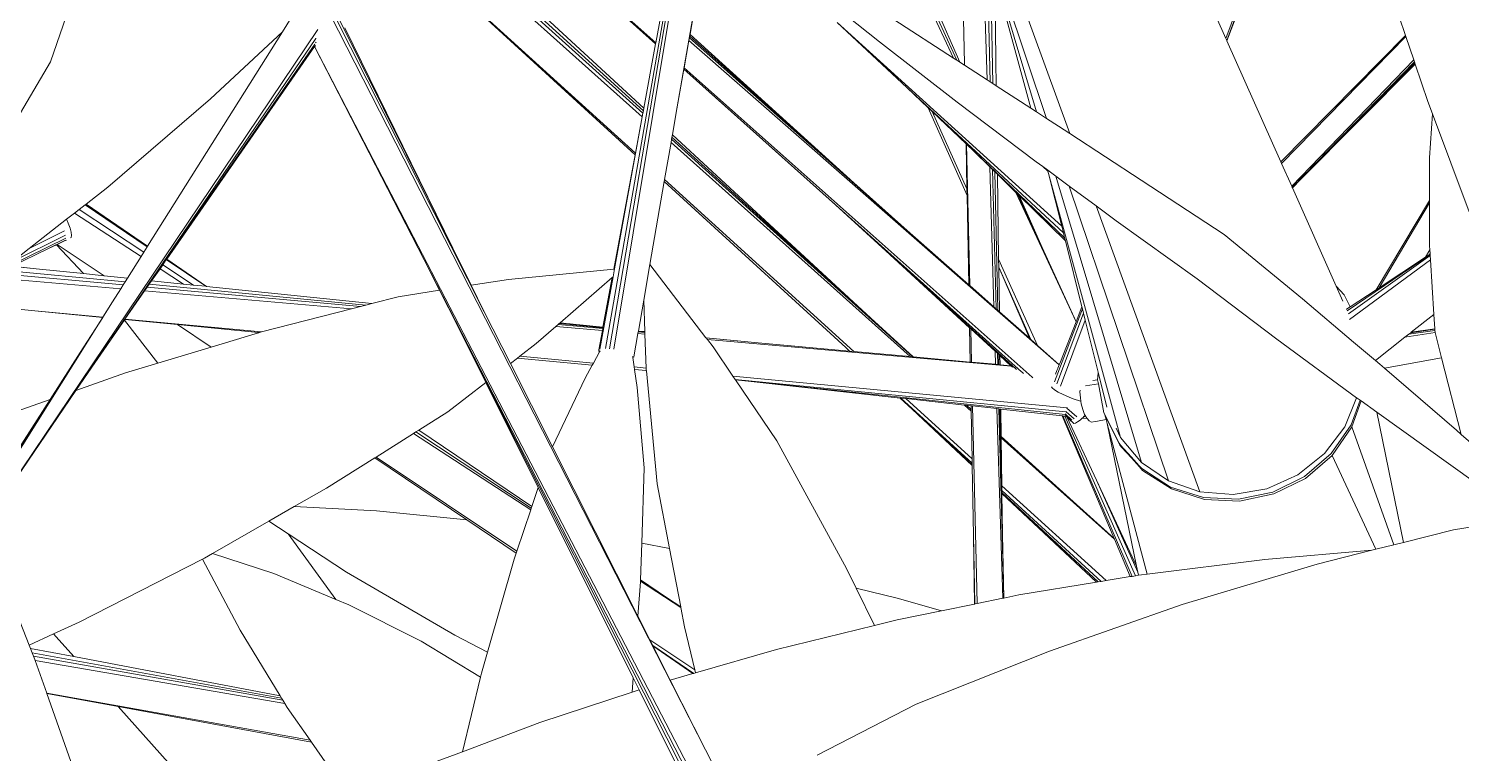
# Model space of a CAD drawing. Header units: millimetres. Extents: x 8 to 218431, y 13 to 56484.
# Drawn here: x 41351.5 to 41507.2, y 12169.3 to 12248.1 of the extents above; entities that cross this region are included whole.
import ezdxf

# ---------------------------------------------------------------- set-up
doc = ezdxf.new("R2010")
doc.units = ezdxf.units.MM
doc.header["$MEASUREMENT"] = 0
doc.layers.add('Edges', color=7, linetype='Continuous', lineweight=18)

# ---------------------------------------------------------------- blocks, each defined once
blk = doc.blocks.new('BAMBOOPLAN')
at = {"layer": 'Edges'}
for p, q in [((-2.0122, 6.1631), (-1.3041, 5.2883)), ((-1.1228, 5.5068), (-1.1148, 6.0072)), ((-1.1204, 5.5043), (-1.1104, 5.9977)), ((-2.0569, 5.8609), (-1.8769, 4.7375)), ((-2.0566, 5.8623), (-1.871, 4.7392)), ((-2.0541, 5.8605), (-1.8642, 4.7407)), ((-1.892, 5.1167), (-2.0075, 5.8286)), ((-0.9052, 5.6601), (-0.8606, 5.6023)), ((-0.9797, 5.3536), (-0.8606, 5.6023)), ((-0.8595, 5.6009), (-0.9777, 5.3515)), ((-0.8606, 5.6023), (-0.8595, 5.6009)), ((-0.8595, 5.6009), (-0.8363, 5.5709)), ((-1.5611, 5.5779), (-1.3459, 5.2988)), ((-1.1201, 5.5039), (-1.1182, 5.5779)), ((-0.9514, 5.3234), (-0.8363, 5.5709)), ((-0.9501, 5.322), (-0.8343, 5.5683)), ((-0.9418, 5.3384), (-0.8331, 5.5667)), ((-0.8319, 5.5651), (-0.9418, 5.3384)), ((-0.8363, 5.5709), (-0.8343, 5.5683)), ((-0.8343, 5.5683), (-0.8331, 5.5667)), ((-0.8331, 5.5667), (-0.8319, 5.5651)), ((-0.8319, 5.5651), (-0.7945, 5.5167)), ((-1.4527, 5.3253), (-1.5345, 5.5409)), ((-1.1228, 5.5068), (-1.1744, 5.5621)), ((-1.3638, 5.3032), (-1.5328, 5.5386)), ((-1.4468, 5.3238), (-1.5203, 5.5202)), ((-1.4421, 5.3227), (-1.5087, 5.5031)), ((-1.1204, 5.5043), (-1.1228, 5.5068)), ((-1.1201, 5.5039), (-1.1204, 5.5043)), ((-0.9797, 5.3536), (-1.1201, 5.5039)), ((-0.7945, 5.5167), (-0.7816, 5.501)), ((-0.7816, 5.501), (-0.7634, 5.4348)), ((-0.7816, 5.501), (-0.6781, 5.3758)), ((-1.4941, 5.4817), (-1.4491, 5.3571)), ((-1.4929, 5.48), (-1.4491, 5.3571)), ((-1.3742, 5.3058), (-1.4929, 5.48)), ((-0.7634, 5.4348), (-0.7419, 5.3724)), ((-1.5257, 5.4235), (-1.4939, 5.3377)), ((-1.513, 5.3402), (-1.5731, 5.4025)), ((-1.5072, 5.3388), (-1.5694, 5.4042)), ((-1.5653, 5.406), (-1.5013, 5.3373)), ((-1.7594, 5.3722), (-1.6299, 5.3265)), ((-1.6199, 5.3665), (-1.513, 5.3402)), ((-0.7419, 5.3724), (-0.7752, 5.2143)), ((-0.7407, 5.369), (-0.7718, 5.2188)), ((-0.7419, 5.3724), (-0.7407, 5.369)), ((-0.7407, 5.369), (-0.719, 5.3058)), ((-2.2875, 5.3489), (-1.9577, 5.2117)), ((-1.4491, 5.3571), (-1.4362, 5.3212)), ((-0.9777, 5.3515), (-0.9797, 5.3536)), ((-0.9514, 5.3234), (-0.9777, 5.3515)), ((-1.7019, 5.3333), (-1.2689, 5.1482)), ((-1.7019, 5.3333), (-1.5667, 5.2735)), ((-1.6299, 5.3265), (-1.4852, 5.2774)), ((-1.513, 5.3402), (-1.5072, 5.3388)), ((-1.5072, 5.3388), (-1.5013, 5.3373)), ((-1.5013, 5.3373), (-1.493, 5.3353)), ((-1.4939, 5.3377), (-1.493, 5.3353)), ((-1.493, 5.3353), (-1.4727, 5.3303)), ((-1.4727, 5.3303), (-1.4527, 5.3253)), ((-1.4527, 5.3253), (-1.4468, 5.3238)), ((-1.4468, 5.3238), (-1.4421, 5.3227)), ((-1.4421, 5.3227), (-1.4362, 5.3212)), ((-1.4362, 5.3212), (-1.3742, 5.3058)), ((-0.9501, 5.322), (-0.9514, 5.3234)), ((-0.9498, 5.3216), (-0.9501, 5.322)), ((-0.9498, 5.3216), (-0.9418, 5.3384)), ((-0.8356, 5.1995), (-0.9498, 5.3216)), ((-1.3742, 5.3058), (-1.3638, 5.3032)), ((-1.3638, 5.3032), (-1.3459, 5.2988)), ((-1.3459, 5.2988), (-1.3245, 5.2934)), ((-0.719, 5.3058), (-0.7165, 5.2999)), ((-0.719, 5.2872), (-0.7165, 5.2999)), ((-0.7165, 5.2999), (-0.7144, 5.295)), ((-1.9117, 5.2414), (-1.9176, 5.2786)), ((-1.4852, 5.2774), (-1.339, 5.2297)), ((-1.3245, 5.2934), (-1.3041, 5.2883)), ((-1.3041, 5.2883), (-1.1756, 5.256)), ((-0.8071, 5.1685), (-0.7137, 5.2934)), ((-0.7131, 5.2918), (-0.8036, 5.1647)), ((-0.7105, 5.2856), (-0.7992, 5.1572)), ((-0.7718, 5.2188), (-0.719, 5.2872)), ((-0.719, 5.2872), (-0.715, 5.2924)), ((-0.715, 5.2924), (-0.7144, 5.295)), ((-0.715, 5.2924), (-0.7139, 5.2938)), ((-0.7144, 5.295), (-0.7139, 5.2938)), ((-0.7139, 5.2938), (-0.7137, 5.2934)), ((-0.7137, 5.2934), (-0.7131, 5.2918)), ((-0.7131, 5.2918), (-0.7105, 5.2856)), ((-0.7105, 5.2856), (-0.6776, 5.2072)), ((-1.9577, 5.2117), (-1.9642, 5.2539)), ((-1.5667, 5.2735), (-1.2631, 5.1393)), ((-1.5667, 5.2735), (-1.525, 5.2544)), ((-1.525, 5.2544), (-1.4233, 5.1452)), ((-1.525, 5.2544), (-1.5173, 5.2509)), ((-1.1756, 5.256), (-1.0263, 5.2182)), ((-2.0428, 5.2459), (-1.9575, 5.2101)), ((-1.9117, 5.2414), (-1.5959, 5.1066)), ((-1.9113, 5.2385), (-1.9117, 5.2414)), ((-1.5959, 5.1066), (-1.9113, 5.2385)), ((-1.9109, 5.236), (-1.9113, 5.2385)), ((-1.9102, 5.2319), (-1.9109, 5.236)), ((-1.4935, 5.0638), (-1.9109, 5.236)), ((-1.2023, 4.9434), (-1.9102, 5.2319)), ((-1.9035, 5.1892), (-1.9102, 5.2319)), ((-1.5173, 5.2509), (-1.4269, 5.155)), ((-1.5173, 5.2509), (-1.4509, 5.2206)), ((-1.339, 5.2297), (-1.3269, 5.226)), ((-1.9402, 5.0963), (-2.2081, 5.2088)), ((-1.941, 5.1018), (-2.1981, 5.2111)), ((-1.9415, 5.1054), (-2.1908, 5.2127)), ((-2.1818, 5.2147), (-1.9421, 5.1095)), ((-1.9575, 5.2101), (-1.9577, 5.2117)), ((-1.9421, 5.1095), (-1.9575, 5.2101)), ((-1.4509, 5.2206), (-1.4269, 5.155)), ((-1.4509, 5.2206), (-1.4503, 5.2203)), ((-1.4503, 5.2203), (-1.3739, 5.0145)), ((-1.4503, 5.2203), (-1.4351, 5.2133)), ((-1.4351, 5.2133), (-1.4048, 5.199)), ((-1.4351, 5.2133), (-1.2587, 5.1326)), ((-1.317, 5.2219), (-1.3269, 5.226)), ((-1.3269, 5.226), (-1.3178, 5.2231)), ((-1.317, 5.2219), (-1.3178, 5.2231)), ((-1.3178, 5.2231), (-1.3029, 5.2184)), ((-1.3149, 5.2189), (-1.317, 5.2219)), ((-1.2689, 5.1482), (-1.3149, 5.2189)), ((-1.0755, 4.8677), (-1.3149, 5.2189)), ((-1.0323, 4.8418), (-1.3029, 5.2184)), ((-1.3029, 5.2184), (-1.278, 5.2106)), ((-1.278, 5.2106), (-0.9832, 4.8283)), ((-1.278, 5.2106), (-1.2288, 5.1953)), ((-1.0263, 5.2182), (-0.8785, 5.1634)), ((-0.8048, 5.176), (-0.7752, 5.2143)), ((-0.7752, 5.2143), (-0.7718, 5.2188)), ((-0.7019, 5.1698), (-0.6776, 5.2072)), ((-0.6776, 5.2072), (-0.6689, 5.1865)), ((-2.2922, 5.1931), (-1.9313, 5.0369)), ((-2.2911, 5.1933), (-1.9317, 5.0394)), ((-1.9035, 5.1892), (-1.2358, 4.9115)), ((-1.9032, 5.1872), (-1.9035, 5.1892)), ((-1.9032, 5.1872), (-1.612, 5.0647)), ((-1.892, 5.1167), (-1.9032, 5.1872)), ((-1.3276, 4.9953), (-1.4048, 5.199)), ((-1.4048, 5.199), (-1.399, 5.1963)), ((-1.3231, 4.9935), (-1.399, 5.1963)), ((-1.399, 5.1963), (-1.3947, 5.1942)), ((-1.3202, 4.9923), (-1.3947, 5.1942)), ((-1.3947, 5.1942), (-1.3895, 5.1918)), ((-1.3895, 5.1918), (-1.3448, 5.0679)), ((-1.3895, 5.1918), (-1.3533, 5.1746)), ((-1.2288, 5.1953), (-0.9316, 4.8281)), ((-1.2288, 5.1953), (-1.1917, 5.1837)), ((-0.8197, 5.1907), (-0.8356, 5.1995)), ((-0.818, 5.1806), (-0.8356, 5.1995)), ((-0.8048, 5.176), (-0.8197, 5.1907)), ((-0.7026, 5.1687), (-0.6687, 5.186)), ((-0.7019, 5.1698), (-0.6689, 5.1865)), ((-0.6689, 5.1865), (-0.6687, 5.186)), ((-0.6687, 5.186), (-0.6681, 5.1845)), ((-1.1995, 5.0152), (-1.3533, 5.1746)), ((-1.3533, 5.1746), (-1.3492, 5.1727)), ((-1.2869, 5.1072), (-1.3492, 5.1727)), ((-1.3492, 5.1727), (-1.3469, 5.1716)), ((-1.3469, 5.1716), (-1.2869, 5.1072)), ((-1.3469, 5.1716), (-1.2562, 5.1288)), ((-1.1917, 5.1837), (-1.0435, 5.1393)), ((-0.8785, 5.1634), (-0.7817, 5.1261)), ((-0.809, 5.1706), (-0.8088, 5.1708)), ((-0.8088, 5.1708), (-0.8048, 5.176)), ((-0.6666, 5.1812), (-0.7089, 5.159)), ((-0.7089, 5.159), (-0.7045, 5.1657)), ((-0.6681, 5.1845), (-0.7045, 5.1657)), ((-0.7045, 5.1657), (-0.7026, 5.1687)), ((-0.7026, 5.1687), (-0.7019, 5.1698)), ((-0.6681, 5.1845), (-0.6669, 5.1817)), ((-0.6669, 5.1817), (-0.6666, 5.1812)), ((-0.6666, 5.1812), (-0.6444, 5.1476)), ((-1.4269, 5.155), (-1.4233, 5.1452)), ((-1.4233, 5.1452), (-1.3757, 5.0152)), ((-1.2631, 5.1393), (-1.2689, 5.1482)), ((-0.7992, 5.1572), (-0.7993, 5.1571)), ((-0.7404, 5.1102), (-0.7089, 5.159)), ((-0.7228, 5.1033), (-0.6444, 5.1476)), ((-0.6444, 5.1476), (-0.5769, 5.0451)), ((-1.2587, 5.1326), (-1.2631, 5.1393)), ((-1.2562, 5.1288), (-1.2587, 5.1326)), ((-1.1985, 5.0401), (-1.2562, 5.1288)), ((-1.0435, 5.1393), (-0.8957, 5.0915)), ((-0.7817, 5.1261), (-0.7404, 5.1102)), ((-1.9416, 5.1059), (-1.9421, 5.1095)), ((-1.9415, 5.1054), (-1.9416, 5.1059)), ((-1.941, 5.1018), (-1.9415, 5.1054)), ((-1.9402, 5.0963), (-1.941, 5.1018)), ((-1.9038, 4.8588), (-1.9402, 5.0963)), ((-1.9317, 5.0394), (-1.9402, 5.0963)), ((-1.8869, 5.0852), (-1.892, 5.1167)), ((-1.4935, 5.0638), (-1.5959, 5.1066)), ((-1.1995, 5.0153), (-1.2869, 5.1072)), ((-0.7404, 5.1102), (-0.7317, 5.1069)), ((-0.7317, 5.1069), (-0.7228, 5.1033)), ((-0.7228, 5.1033), (-0.5862, 5.0489)), ((-1.5266, 4.199), (-2.4493, 5.0877)), ((-2.0735, 4.73), (-2.4449, 5.0907)), ((-2.4414, 5.0924), (-2.1519, 4.8073)), ((-2.4221, 5.0761), (-2.1519, 4.8073)), ((-1.8869, 5.0852), (-1.5026, 4.9164)), ((-1.8863, 5.0816), (-1.8869, 5.0852)), ((-1.5026, 4.9164), (-1.8863, 5.0816)), ((-1.8858, 5.0784), (-1.8863, 5.0816)), ((-1.4214, 4.8811), (-1.8858, 5.0784)), ((-1.8849, 5.0732), (-1.8858, 5.0784)), ((-0.8957, 5.0915), (-0.749, 5.0459)), ((-2.7028, 4.1516), (-2.4608, 5.0599)), ((-2.5058, 5.0635), (-2.5116, 5.0388)), ((-1.4252, 4.8801), (-1.8849, 5.0732)), ((-1.8756, 5.0153), (-1.8849, 5.0732)), ((-1.5147, 5.0229), (-1.612, 5.0647)), ((-1.612, 5.0647), (-1.2542, 4.9142)), ((-1.3757, 5.0152), (-1.4935, 5.0638)), ((-1.3448, 5.0679), (-1.244, 4.9609)), ((-1.3406, 5.0563), (-1.3448, 5.0679)), ((-1.3406, 5.0563), (-1.2566, 4.9661)), ((-1.2649, 4.9733), (-1.3406, 5.0563)), ((-1.3406, 5.0563), (-1.3171, 4.991)), ((-2.6215, 4.4498), (-2.4592, 5.0459)), ((-2.5116, 5.0388), (-2.6009, 4.6558)), ((-2.4578, 5.0371), (-2.5972, 4.5371)), ((-2.5833, 4.9035), (-2.5116, 5.0388)), ((-2.4568, 5.0335), (-2.4675, 4.9958)), ((-2.4568, 5.0333), (-2.4675, 4.9958)), ((-2.4592, 5.0459), (-2.4591, 5.0464)), ((-2.4569, 5.0407), (-2.4573, 5.039)), ((-2.4568, 5.0407), (-2.4569, 5.0407)), ((-2.4566, 5.0345), (-2.4568, 5.0337)), ((-2.4559, 5.0343), (-2.4568, 5.0336)), ((-2.4567, 5.0338), (-2.4568, 5.0337)), ((-2.4568, 5.0337), (-2.4568, 5.0335)), ((-2.4568, 5.0336), (-2.4568, 5.0335)), ((-2.4568, 5.0334), (-1.2788, 3.9148)), ((-2.4568, 5.0334), (-2.4568, 5.0333)), ((-2.4568, 5.0333), (-2.1879, 4.7758)), ((-2.4562, 5.0341), (-2.4567, 5.0338)), ((-2.4563, 5.0354), (-2.4565, 5.0349)), ((-1.9313, 5.0369), (-1.9317, 5.0394)), ((-1.9048, 4.8583), (-1.9313, 5.0369)), ((-1.2008, 4.916), (-1.1967, 5.0373)), ((-1.1995, 5.0153), (-1.1985, 5.0401)), ((-1.1967, 5.0373), (-1.1985, 5.0401)), ((-1.1929, 5.0316), (-1.1967, 5.0373)), ((-1.1929, 5.0316), (-1.1961, 4.9142)), ((-1.1869, 5.0224), (-1.1929, 5.0316)), ((-0.7518, 4.9972), (-0.749, 5.0459)), ((-0.749, 5.0459), (-0.7478, 5.0456)), ((-0.7478, 5.0456), (-0.7463, 5.0451)), ((-0.7463, 5.0451), (-0.7428, 5.0441)), ((-0.7434, 5.0031), (-0.7428, 5.0441)), ((-0.7428, 5.0441), (-0.7408, 5.0435)), ((-0.7413, 5.0009), (-0.7408, 5.0435)), ((-0.7408, 5.0435), (-0.712, 5.0349)), ((-0.712, 5.0349), (-0.607, 4.8573)), ((-0.5314, 4.9814), (-0.712, 5.0349)), ((-0.5862, 5.0489), (-0.5769, 5.0451)), ((-0.5769, 5.0451), (-0.4636, 4.9992)), ((-1.8756, 5.0153), (-1.5107, 4.8591)), ((-1.8751, 5.0125), (-1.8756, 5.0153)), ((-1.8751, 5.0125), (-1.5246, 4.8607)), ((-1.8541, 4.8833), (-1.8751, 5.0125)), ((-1.3527, 4.9525), (-1.5147, 5.0229)), ((-1.2642, 4.9155), (-1.5147, 5.0229)), ((-1.3739, 5.0145), (-1.3757, 5.0152)), ((-1.3276, 4.9953), (-1.3739, 5.0145)), ((-1.2021, 4.9484), (-1.1995, 5.0152)), ((-1.1995, 5.0152), (-1.1995, 5.0153)), ((-1.1869, 5.0224), (-1.1895, 4.9126)), ((-1.1415, 4.9526), (-1.1869, 5.0224)), ((-2.837, 4.8768), (-2.8367, 5.0013)), ((-2.4675, 4.9958), (-2.5663, 4.6463)), ((-1.3231, 4.9935), (-1.3276, 4.9953)), ((-1.3202, 4.9923), (-1.3231, 4.9935)), ((-1.3171, 4.991), (-1.3202, 4.9923)), ((-1.2595, 4.9673), (-1.3171, 4.991)), ((-0.768, 4.9475), (-0.7518, 4.9972)), ((-0.758, 4.951), (-0.7434, 5.0031)), ((-0.7559, 4.9487), (-0.7413, 5.0009)), ((-0.62, 4.8488), (-0.7413, 5.0009)), ((-1.2595, 4.9673), (-1.2649, 4.9733)), ((-1.2594, 4.9672), (-1.2649, 4.9733)), ((-1.2594, 4.9672), (-1.2595, 4.9673)), ((-1.2566, 4.9661), (-1.2594, 4.9672)), ((-1.244, 4.9609), (-1.2566, 4.9661)), ((-1.3527, 4.9525), (-1.3344, 4.9025)), ((-1.3506, 4.9516), (-1.3527, 4.9525)), ((-1.3506, 4.9516), (-1.3325, 4.903)), ((-1.3031, 4.9309), (-1.3506, 4.9516)), ((-1.2023, 4.9437), (-1.244, 4.9609)), ((-1.2025, 4.9381), (-1.2023, 4.9434)), ((-1.2023, 4.9437), (-1.2021, 4.9484)), ((-1.2023, 4.9434), (-1.2023, 4.9437)), ((-1.1385, 4.9411), (-1.1451, 4.9376)), ((-1.1415, 4.9526), (-1.1395, 4.945)), ((-1.1107, 4.9054), (-1.1415, 4.9526)), ((-1.1395, 4.945), (-1.1385, 4.9412)), ((-1.1385, 4.9412), (-1.1385, 4.9411)), ((-1.1385, 4.9411), (-1.1352, 4.9354)), ((-0.7963, 4.9031), (-0.768, 4.9475)), ((-0.7855, 4.9039), (-0.758, 4.951)), ((-0.7834, 4.9016), (-0.7559, 4.9487)), ((-0.6441, 4.8331), (-0.7559, 4.9487)), ((-1.2959, 4.912), (-1.3031, 4.9309)), ((-1.299, 4.9291), (-1.3031, 4.9309)), ((-1.2928, 4.9128), (-1.299, 4.9291)), ((-1.2965, 4.9281), (-1.299, 4.9291)), ((-1.2911, 4.9132), (-1.2965, 4.9281)), ((-1.294, 4.927), (-1.2965, 4.9281)), ((-1.294, 4.927), (-1.2892, 4.9137)), ((-1.2727, 4.9177), (-1.294, 4.927)), ((-1.2029, 4.9277), (-1.2027, 4.9339)), ((-1.2027, 4.9339), (-1.2026, 4.9372)), ((-1.2026, 4.9375), (-1.2025, 4.9381)), ((-1.2026, 4.9372), (-1.2026, 4.9375)), ((-1.1352, 4.9354), (-1.1532, 4.9259)), ((-1.1451, 4.9376), (-1.1452, 4.9375)), ((-1.1352, 4.9354), (-1.1122, 4.8955)), ((-0.4916, 4.9271), (-0.5398, 4.9012)), ((-2.6893, 4.7222), (-2.5833, 4.9035)), ((-1.2721, 4.9174), (-1.7315, 4.8022)), ((-1.4209, 4.8812), (-1.5026, 4.9164)), ((-1.3344, 4.9025), (-1.4209, 4.8812)), ((-1.3325, 4.903), (-1.3344, 4.9025)), ((-1.2959, 4.912), (-1.3325, 4.903)), ((-1.2928, 4.9128), (-1.2959, 4.912)), ((-1.2911, 4.9132), (-1.2928, 4.9128)), ((-1.2892, 4.9137), (-1.2911, 4.9132)), ((-1.2727, 4.9177), (-1.2892, 4.9137)), ((-1.2721, 4.9174), (-1.2727, 4.9177)), ((-1.2694, 4.9163), (-1.2721, 4.9174)), ((-1.2627, 4.9148), (-1.2642, 4.9155)), ((-1.2542, 4.9142), (-1.2531, 4.9137)), ((-1.2531, 4.9137), (-1.2506, 4.9127)), ((-1.2358, 4.9115), (-1.2346, 4.911)), ((-1.2026, 4.9074), (-1.2011, 4.9063)), ((-1.2011, 4.9063), (-1.1964, 4.9045)), ((-1.1964, 4.9045), (-1.1898, 4.9029)), ((-1.1898, 4.9029), (-1.1816, 4.9018)), ((-1.1816, 4.9018), (-1.1726, 4.901)), ((-1.1726, 4.901), (-1.1663, 4.9008)), ((-1.1663, 4.9008), (-1.1632, 4.9008)), ((-1.1632, 4.9008), (-1.1542, 4.901)), ((-1.1589, 4.9169), (-1.1581, 4.9141)), ((-1.1581, 4.9141), (-1.1546, 4.9057)), ((-1.1546, 4.9057), (-1.1522, 4.9012)), ((-1.1542, 4.901), (-1.1522, 4.9012)), ((-1.1522, 4.9012), (-1.1503, 4.8974)), ((-1.1503, 4.8974), (-1.1453, 4.8899)), ((-0.8349, 4.8668), (-0.7963, 4.9031)), ((-0.824, 4.865), (-0.7855, 4.9039)), ((-0.8219, 4.8628), (-0.7834, 4.9016)), ((-0.5398, 4.9012), (-0.607, 4.8573)), ((-2.857, 4.777), (-2.837, 4.8768)), ((-1.8451, 4.8278), (-1.8541, 4.8833)), ((-1.7347, 4.8043), (-1.8541, 4.8833)), ((-1.6755, 4.7614), (-1.169, 4.8846)), ((-1.6709, 4.7579), (-1.1688, 4.8779)), ((-1.1679, 4.8735), (-1.646, 4.7628)), ((-1.4252, 4.8801), (-1.5107, 4.8591)), ((-1.4214, 4.8811), (-1.4252, 4.8801)), ((-1.4209, 4.8812), (-1.4214, 4.8811)), ((-1.1695, 4.8839), (-1.1693, 4.8839)), ((-1.1693, 4.8839), (-1.1502, 4.8759)), ((-1.169, 4.8846), (-1.1686, 4.8847)), ((-1.1688, 4.8783), (-1.1684, 4.8781)), ((-1.1688, 4.8779), (-1.1683, 4.878)), ((-1.1685, 4.8744), (-1.1687, 4.8745)), ((-1.1557, 4.8689), (-1.1685, 4.8744)), ((-1.1684, 4.8781), (-1.1531, 4.8717)), ((-1.1677, 4.8735), (-1.1679, 4.8735)), ((-1.1453, 4.8899), (-1.14, 4.8836)), ((-1.1436, 4.8731), (-1.1414, 4.8769)), ((-1.1414, 4.8769), (-1.1342, 4.8786)), ((-1.1414, 4.8769), (-1.1413, 4.877)), ((-1.1413, 4.877), (-1.1405, 4.8784)), ((-1.1398, 4.8774), (-1.1413, 4.877)), ((-1.1405, 4.8784), (-1.1398, 4.88)), ((-1.14, 4.8836), (-1.1386, 4.8823)), ((-1.1398, 4.88), (-1.1386, 4.8823)), ((-1.1385, 4.8802), (-1.1398, 4.88)), ((-1.1386, 4.8823), (-1.1348, 4.8789)), ((-1.1348, 4.8789), (-1.1342, 4.8786)), ((-1.1342, 4.8786), (-1.13, 4.8762)), ((-1.13, 4.8762), (-1.126, 4.8757)), ((-1.1206, 4.8785), (-1.126, 4.8757)), ((-1.1206, 4.8785), (-1.1176, 4.8802)), ((-1.1176, 4.8802), (-1.1059, 4.8868)), ((-1.1122, 4.8955), (-1.0747, 4.8586)), ((-1.1102, 4.8932), (-1.1122, 4.8955)), ((-1.1102, 4.8932), (-1.0727, 4.8563)), ((-1.1102, 4.8932), (-1.1059, 4.8868)), ((-1.1059, 4.8868), (-1.1023, 4.8815)), ((-1.1023, 4.8815), (-0.9866, 4.6871)), ((-1.1023, 4.8815), (-0.9672, 4.6809)), ((-1.0866, 4.8794), (-1.0755, 4.8677)), ((-2.054, 4.7898), (-1.9048, 4.8583)), ((-1.9048, 4.8583), (-1.9038, 4.8588)), ((-1.9019, 4.8464), (-1.9038, 4.8588)), ((-1.5172, 4.8575), (-1.6554, 4.8234)), ((-1.5172, 4.8575), (-1.5246, 4.8607)), ((-1.5246, 4.8607), (-1.5171, 4.8575)), ((-1.5171, 4.8575), (-1.5172, 4.8575)), ((-1.5107, 4.8591), (-1.5171, 4.8575)), ((-1.172, 4.8701), (-1.2658, 4.8488)), ((-1.171, 4.8703), (-1.172, 4.8701)), ((-1.0338, 4.7164), (-1.172, 4.8701)), ((-1.1695, 4.8706), (-1.171, 4.8703)), ((-0.9882, 4.6699), (-1.171, 4.8703)), ((-1.1681, 4.8709), (-1.1695, 4.8706)), ((-1.1663, 4.8714), (-1.1681, 4.8709)), ((-1.1681, 4.8709), (-0.9834, 4.6725)), ((-1.1666, 4.8716), (-1.1679, 4.8721)), ((-1.1666, 4.8716), (-1.1663, 4.8714)), ((-1.1663, 4.8714), (-1.1662, 4.8714)), ((-1.165, 4.8708), (-1.1662, 4.8714)), ((-1.1577, 4.8677), (-1.1662, 4.8714)), ((-1.165, 4.8708), (-1.0893, 4.7928)), ((-1.159, 4.8682), (-1.165, 4.8708)), ((-1.159, 4.8682), (-1.1523, 4.8653)), ((-1.1523, 4.8653), (-1.151, 4.8648)), ((-1.151, 4.8648), (-1.149, 4.866)), ((-1.149, 4.866), (-1.1464, 4.8689)), ((-1.1464, 4.8689), (-1.1436, 4.8731)), ((-1.0755, 4.8677), (-1.0323, 4.8418)), ((-1.0747, 4.8586), (-1.0716, 4.8568)), ((-1.0727, 4.8563), (-1.069, 4.8543)), ((-1.069, 4.8543), (-1.0716, 4.8568)), ((-1.0716, 4.8568), (-1.05, 4.8449)), ((-1.069, 4.8543), (-1.0493, 4.8434)), ((-0.881, 4.8412), (-0.8349, 4.8668)), ((-0.8709, 4.837), (-0.824, 4.865)), ((-0.8688, 4.8348), (-0.8219, 4.8628)), ((-0.607, 4.8573), (-0.62, 4.8488)), ((-1.9564, 4.752), (-1.9028, 4.8449)), ((-1.9028, 4.8449), (-1.9019, 4.8464)), ((-1.8913, 4.7673), (-1.9028, 4.8449)), ((-1.8847, 4.7338), (-1.9019, 4.8464)), ((-1.3209, 4.8364), (-1.4104, 4.8161)), ((-1.3178, 4.8371), (-1.3209, 4.8364)), ((-1.3081, 4.831), (-1.3209, 4.8364)), ((-1.3109, 4.8386), (-1.3178, 4.8371)), ((-1.309, 4.8334), (-1.3178, 4.8371)), ((-1.3088, 4.8391), (-1.3109, 4.8386)), ((-1.3109, 4.8386), (-1.309, 4.8334)), ((-1.309, 4.8334), (-1.3081, 4.831)), ((-1.2715, 4.8476), (-1.3088, 4.8391)), ((-1.3088, 4.8391), (-1.202, 4.5515)), ((-1.3081, 4.831), (-1.2826, 4.7614)), ((-1.2687, 4.8482), (-1.2715, 4.8476)), ((-1.167, 4.5722), (-1.2715, 4.8476)), ((-1.2672, 4.8485), (-1.2687, 4.8482)), ((-1.1656, 4.573), (-1.2687, 4.8482)), ((-1.2658, 4.8488), (-1.2672, 4.8485)), ((-1.2, 4.6663), (-1.2672, 4.8485)), ((-1.2658, 4.8488), (-1.2514, 4.8089)), ((-1.0493, 4.8434), (-1.05, 4.8449)), ((-1.05, 4.8449), (-1.0339, 4.8359)), ((-1.0493, 4.8434), (-1.033, 4.8344)), ((-1.033, 4.8344), (-1.0339, 4.8359)), ((-1.0339, 4.8359), (-1.0285, 4.833)), ((-1.033, 4.8344), (-1.0265, 4.8307)), ((-1.0323, 4.8418), (-0.9832, 4.8283)), ((-1.0285, 4.833), (-0.9768, 4.8204)), ((-1.0265, 4.8307), (-0.9747, 4.8182)), ((-0.9316, 4.8281), (-0.881, 4.8412)), ((-0.923, 4.8218), (-0.8709, 4.837)), ((-0.9209, 4.8196), (-0.8688, 4.8348)), ((-0.8021, 4.762), (-0.6493, 4.8297)), ((-0.6493, 4.8297), (-0.7229, 4.7817)), ((-0.6441, 4.8331), (-0.6493, 4.8297)), ((-0.62, 4.8488), (-0.6441, 4.8331)), ((-2.1519, 4.8073), (-2.1061, 4.7622)), ((-1.8275, 4.7822), (-1.8451, 4.8278)), ((-1.8373, 4.7798), (-1.8451, 4.8278)), ((-1.6554, 4.8234), (-1.7347, 4.8043)), ((-1.6554, 4.8234), (-1.7342, 4.804)), ((-1.4191, 4.8141), (-1.646, 4.7628)), ((-1.4178, 4.8145), (-1.4191, 4.8141)), ((-1.3955, 4.8037), (-1.4191, 4.8141)), ((-1.4104, 4.8161), (-1.4178, 4.8145)), ((-1.4178, 4.8145), (-1.2802, 4.7549)), ((-1.4104, 4.8161), (-1.2826, 4.7614)), ((-1.0338, 4.7164), (-1.2514, 4.8089)), ((-1.2514, 4.8089), (-1.2507, 4.8069)), ((-1.0329, 4.7155), (-1.2507, 4.8069)), ((-1.2507, 4.8069), (-1.2255, 4.7369)), ((-0.9832, 4.8283), (-0.9316, 4.8281)), ((-0.9768, 4.8204), (-0.923, 4.8218)), ((-0.9747, 4.8182), (-0.9209, 4.8196)), ((-2.1061, 4.7622), (-2.054, 4.7898)), ((-1.7342, 4.804), (-1.7347, 4.8043)), ((-1.7315, 4.8022), (-1.7342, 4.804)), ((-1.7196, 4.7943), (-1.7315, 4.8022)), ((-1.6755, 4.7614), (-1.7196, 4.7943)), ((-1.279, 4.7516), (-1.3955, 4.8037)), ((-1.2793, 4.7524), (-1.3955, 4.8037)), ((-1.0893, 4.7928), (-0.9816, 4.6788)), ((-1.0893, 4.7928), (-0.9866, 4.6871)), ((-2.1879, 4.7758), (-1.2834, 3.9095)), ((-2.1879, 4.7758), (-2.1499, 4.739)), ((-2.1061, 4.7622), (-2.0735, 4.73)), ((-1.8905, 4.7623), (-1.9606, 4.7447)), ((-1.891, 4.7654), (-1.9583, 4.7488)), ((-1.8912, 4.7666), (-1.9572, 4.7507)), ((-1.9564, 4.752), (-1.8913, 4.7673)), ((-1.8912, 4.7666), (-1.8913, 4.7673)), ((-1.891, 4.7654), (-1.8912, 4.7666)), ((-1.8905, 4.7623), (-1.891, 4.7654)), ((-1.886, 4.7321), (-1.8905, 4.7623)), ((-1.8373, 4.7798), (-1.8275, 4.7822)), ((-1.8274, 4.782), (-1.8373, 4.7796)), ((-1.8373, 4.7796), (-1.8373, 4.7798)), ((-1.8372, 4.7787), (-1.8373, 4.7796)), ((-1.8271, 4.7811), (-1.8372, 4.7787)), ((-1.8367, 4.7758), (-1.8372, 4.7787)), ((-1.826, 4.7785), (-1.8367, 4.7758)), ((-1.8308, 4.7397), (-1.8367, 4.7758)), ((-1.8274, 4.782), (-1.8275, 4.7822)), ((-1.8271, 4.7811), (-1.8274, 4.782)), ((-1.826, 4.7785), (-1.8271, 4.7811)), ((-1.807, 4.7294), (-1.826, 4.7785)), ((-1.646, 4.7628), (-1.67, 4.7573)), ((-0.7229, 4.7817), (-0.9003, 4.654)), ((-1.9809, 4.7096), (-1.9606, 4.7447)), ((-1.9606, 4.7447), (-1.9583, 4.7488)), ((-1.9583, 4.7488), (-1.9572, 4.7507)), ((-1.9572, 4.7507), (-1.9564, 4.752)), ((-1.6709, 4.7579), (-1.6755, 4.7614)), ((-1.67, 4.7573), (-1.6709, 4.7579)), ((-1.5785, 4.6889), (-1.67, 4.7573)), ((-1.2826, 4.7614), (-1.2802, 4.7549)), ((-1.2802, 4.7549), (-1.2793, 4.7524)), ((-1.2793, 4.7524), (-1.279, 4.7516)), ((-1.279, 4.7516), (-1.2416, 4.6496)), ((-0.9672, 4.6809), (-0.8021, 4.762)), ((-2.7125, 4.6864), (-2.6893, 4.7222)), ((-2.2073, 4.7085), (-2.1499, 4.739)), ((-2.1499, 4.739), (-2.1049, 4.6955)), ((-2.0087, 4.6672), (-2.0735, 4.73)), ((-1.8872, 4.7099), (-1.8838, 4.7296)), ((-1.886, 4.7321), (-1.8855, 4.7307)), ((-1.8855, 4.7307), (-1.8838, 4.7296)), ((-1.8838, 4.7296), (-1.8834, 4.7315)), ((-1.8322, 4.7379), (-1.833, 4.7394)), ((-1.8308, 4.7397), (-1.8322, 4.7379)), ((-1.8254, 4.7249), (-1.8322, 4.7379)), ((-1.8254, 4.7249), (-1.807, 4.7294)), ((-1.8236, 4.7214), (-1.8254, 4.7249)), ((-1.8236, 4.7214), (-1.8056, 4.7257)), ((-1.8105, 4.6962), (-1.8236, 4.7214)), ((-1.8056, 4.7257), (-1.807, 4.7294)), ((-1.8054, 4.7252), (-1.8056, 4.7257)), ((-1.7325, 4.5649), (-1.8054, 4.7252)), ((-1.2255, 4.7369), (-1.0239, 4.6506)), ((-1.2255, 4.7369), (-1.223, 4.7301)), ((-1.223, 4.7301), (-1.0308, 4.6469)), ((-1.223, 4.7301), (-1.2219, 4.727)), ((-1.0351, 4.6446), (-1.2219, 4.727)), ((-1.2219, 4.727), (-1.2214, 4.7258)), ((-1.0373, 4.6434), (-1.2214, 4.7258)), ((-1.2214, 4.7258), (-1.2, 4.6663)), ((-2.2424, 4.6853), (-2.2073, 4.7085)), ((-2.1049, 4.6955), (-1.2871, 3.9046)), ((-2.0351, 4.627), (-2.1049, 4.6955)), ((-2.001, 4.679), (-1.8878, 4.7061)), ((-1.9985, 4.6828), (-1.8872, 4.7099)), ((-1.9985, 4.6828), (-1.9809, 4.7096)), ((-1.8917, 4.6836), (-1.8878, 4.7061)), ((-1.8878, 4.7061), (-1.8872, 4.7099)), ((-1.7597, 4.5819), (-1.8105, 4.6962)), ((-1.0329, 4.7155), (-1.0338, 4.7164)), ((-0.9907, 4.6686), (-1.0329, 4.7155)), ((-2.725, 4.6671), (-2.7201, 4.6747)), ((-2.7201, 4.6747), (-2.7136, 4.6847)), ((-2.6035, 4.6448), (-2.7201, 4.6747)), ((-2.7136, 4.6847), (-2.7125, 4.6864)), ((-2.7136, 4.6847), (-2.6012, 4.6546)), ((-2.7125, 4.6864), (-2.6009, 4.6558)), ((-2.2579, 4.675), (-2.5807, 4.5955)), ((-2.2504, 4.6799), (-2.5792, 4.6007)), ((-2.4941, 4.6265), (-2.2424, 4.6853)), ((-2.2698, 4.6671), (-2.2579, 4.675)), ((-2.2579, 4.675), (-2.2504, 4.6799)), ((-2.2504, 4.6799), (-2.2424, 4.6853)), ((-2.0087, 4.6672), (-2.001, 4.679)), ((-2.001, 4.679), (-1.9985, 4.6828)), ((-1.9047, 4.5661), (-1.8917, 4.6836)), ((-1.4114, 4.5367), (-1.5785, 4.6889)), ((-0.9866, 4.6871), (-0.9816, 4.6788)), ((-0.9834, 4.6725), (-0.9793, 4.6748)), ((-0.9816, 4.6788), (-0.9793, 4.6748)), ((-0.9793, 4.6748), (-0.9751, 4.677)), ((-0.9751, 4.677), (-0.9672, 4.6809)), ((-2.7734, 4.5922), (-2.7334, 4.6541)), ((-2.7334, 4.6541), (-2.725, 4.6671)), ((-2.729, 4.6493), (-2.7334, 4.6541)), ((-2.6052, 4.6373), (-2.725, 4.6671)), ((-2.6012, 4.6546), (-2.6035, 4.6448)), ((-2.6009, 4.6558), (-2.6012, 4.6546)), ((-2.2698, 4.6671), (-2.5826, 4.5887)), ((-2.3903, 4.5875), (-2.2698, 4.6671)), ((-1.9047, 4.5661), (-2.0087, 4.6672)), ((-1.1656, 4.573), (-1.2, 4.6663)), ((-0.9003, 4.654), (-1.0716, 4.5185)), ((-1.0239, 4.6506), (-0.9907, 4.6686)), ((-0.9907, 4.6686), (-0.9882, 4.6699)), ((-0.9882, 4.6699), (-0.9834, 4.6725)), ((-2.7908, 4.5653), (-2.7269, 4.6304)), ((-2.7734, 4.5922), (-2.7307, 4.636)), ((-2.7239, 4.6429), (-2.729, 4.6493)), ((-2.7201, 4.6373), (-2.7239, 4.6429)), ((-2.7178, 4.6328), (-2.7201, 4.6373)), ((-2.7181, 4.6288), (-2.7173, 4.6297)), ((-2.7173, 4.6297), (-2.7178, 4.6328)), ((-2.6052, 4.6373), (-2.6143, 4.5984)), ((-2.6035, 4.6448), (-2.6052, 4.6373)), ((-2.5712, 4.6288), (-2.5774, 4.607)), ((-2.5692, 4.636), (-2.5712, 4.6288)), ((-2.5291, 4.6183), (-2.5712, 4.6288)), ((-2.5666, 4.6454), (-2.5692, 4.636)), ((-2.514, 4.6218), (-2.5692, 4.636)), ((-2.5663, 4.6463), (-2.5666, 4.6454)), ((-2.5666, 4.6454), (-2.4951, 4.6263)), ((-2.5663, 4.6463), (-2.4941, 4.6265)), ((-1.2416, 4.6496), (-1.205, 4.5497)), ((-1.2057, 4.5493), (-1.2416, 4.6496)), ((-1.1449, 4.5853), (-1.0373, 4.6434)), ((-1.0373, 4.6434), (-1.0351, 4.6446)), ((-1.0351, 4.6446), (-1.0308, 4.6469)), ((-1.0308, 4.6469), (-1.0239, 4.6506)), ((-2.7247, 4.6259), (-2.7936, 4.5567)), ((-2.7242, 4.6228), (-2.7458, 4.6013)), ((-2.7354, 4.6116), (-2.7458, 4.6013)), ((-2.7345, 4.6124), (-2.7354, 4.6116)), ((-2.7354, 4.6116), (-2.6813, 4.5828)), ((-2.7254, 4.6213), (-2.7345, 4.6124)), ((-2.7345, 4.6124), (-2.6495, 4.5902)), ((-2.7254, 4.6213), (-2.7232, 4.6236)), ((-2.5774, 4.607), (-2.5792, 4.6007)), ((-2.5774, 4.607), (-2.5291, 4.6183)), ((-2.5291, 4.6183), (-2.514, 4.6218)), ((-2.514, 4.6218), (-2.4951, 4.6263)), ((-2.4951, 4.6263), (-2.4941, 4.6265)), ((-2.0761, 4.5645), (-2.0351, 4.627)), ((-1.905, 4.4994), (-2.0351, 4.627)), ((-2.6171, 4.5865), (-2.9488, 4.5048)), ((-2.6158, 4.5918), (-2.9457, 4.5123)), ((-2.7908, 4.5653), (-2.7734, 4.5922)), ((-2.7458, 4.6013), (-2.7898, 4.5576)), ((-2.6813, 4.5828), (-2.6495, 4.5902)), ((-2.6495, 4.5902), (-2.6143, 4.5984)), ((-2.6171, 4.5865), (-2.6187, 4.5796)), ((-2.6158, 4.5918), (-2.6171, 4.5865)), ((-2.6143, 4.5984), (-2.6158, 4.5918)), ((-2.5826, 4.5887), (-2.5972, 4.5371)), ((-2.5972, 4.5371), (-2.3903, 4.5875)), ((-2.5807, 4.5955), (-2.5826, 4.5887)), ((-2.5792, 4.6007), (-2.5807, 4.5955)), ((-2.5173, 4.5556), (-2.3948, 4.5849)), ((-2.4565, 4.5397), (-2.3942, 4.5847)), ((-2.3948, 4.5849), (-2.3937, 4.5852)), ((-2.3942, 4.5847), (-2.3948, 4.5849)), ((-2.3942, 4.5847), (-2.3937, 4.5852)), ((-2.3937, 4.5852), (-2.393, 4.5857)), ((-2.393, 4.5857), (-2.3903, 4.5875)), ((-1.1656, 4.573), (-1.1449, 4.5853)), ((-2.6187, 4.5796), (-2.9526, 4.4959)), ((-2.9417, 4.522), (-2.7528, 4.5661)), ((-2.7898, 4.5576), (-2.7528, 4.5661)), ((-2.7528, 4.5661), (-2.6813, 4.5828)), ((-2.6187, 4.5796), (-2.6242, 4.5561)), ((-2.1094, 4.5231), (-2.0761, 4.5645)), ((-1.6937, 4.3612), (-1.9047, 4.5661)), ((-1.725, 4.4702), (-1.7597, 4.5819)), ((-1.6815, 4.4765), (-1.7325, 4.5649)), ((-1.202, 4.5515), (-1.167, 4.5722)), ((-1.167, 4.5722), (-1.1656, 4.573)), ((-1.1656, 4.573), (-1.1656, 4.573)), ((-2.6242, 4.5561), (-2.7411, 4.0545)), ((-2.6242, 4.5561), (-2.6306, 4.529)), ((-2.5973, 4.5365), (-2.5173, 4.5556)), ((-2.5265, 4.4892), (-2.4565, 4.5397)), ((-2.5173, 4.5556), (-2.4565, 4.5397)), ((-1.2506, 4.5227), (-1.2057, 4.5493)), ((-1.2057, 4.5493), (-1.205, 4.5497)), ((-1.205, 4.5497), (-1.202, 4.5515)), ((-2.734, 4.5038), (-2.6306, 4.529)), ((-2.734, 4.5038), (-2.6307, 4.5285)), ((-2.6307, 4.5285), (-2.6457, 4.4653)), ((-2.6306, 4.529), (-2.6307, 4.5285)), ((-2.5991, 4.5303), (-2.6215, 4.4498)), ((-2.5976, 4.5355), (-2.5991, 4.5303)), ((-2.5973, 4.5365), (-2.5976, 4.5355)), ((-2.5976, 4.5355), (-2.5265, 4.4892)), ((-2.5972, 4.5371), (-2.5973, 4.5365)), ((-2.1157, 4.5154), (-2.1128, 4.519)), ((-2.1128, 4.519), (-2.1094, 4.5231)), ((-1.9048, 4.4656), (-2.1128, 4.519)), ((-2.1094, 4.5231), (-1.9048, 4.4684)), ((-1.3871, 4.5127), (-1.4114, 4.5367)), ((-1.3871, 4.5127), (-1.3202, 4.5192)), ((-1.3202, 4.5192), (-1.2506, 4.5227)), ((-1.311, 4.487), (-1.2506, 4.5227)), ((-1.0716, 4.5185), (-1.2403, 4.3732)), ((-2.8526, 4.475), (-2.734, 4.5038)), ((-2.1587, 4.4619), (-2.1157, 4.5154)), ((-1.9048, 4.4628), (-2.1157, 4.5154)), ((-1.6693, 4.2681), (-1.905, 4.4994)), ((-1.9048, 4.4684), (-1.905, 4.4994)), ((-1.3413, 4.4674), (-1.3871, 4.5127)), ((-2.569, 4.4585), (-2.5265, 4.4892)), ((-1.725, 4.4702), (-1.6815, 4.4765)), ((-1.6354, 4.3966), (-1.6815, 4.4765)), ((-1.3413, 4.4674), (-1.311, 4.487)), ((-2.6457, 4.4653), (-2.7431, 4.0545)), ((-2.6661, 4.3814), (-2.6457, 4.4653)), ((-2.633, 4.4077), (-2.569, 4.4585)), ((-2.2156, 4.391), (-2.1599, 4.4603)), ((-2.1599, 4.4603), (-2.1587, 4.4619)), ((-2.1599, 4.4603), (-1.9936, 4.4157)), ((-2.1587, 4.4619), (-1.9043, 4.3953)), ((-1.9048, 4.4656), (-1.9048, 4.4684)), ((-1.9048, 4.4628), (-1.9048, 4.4656)), ((-1.9043, 4.3953), (-1.9048, 4.4628)), ((-1.7081, 4.4157), (-1.725, 4.4702)), ((-1.4731, 4.3823), (-1.3413, 4.4674)), ((-2.633, 4.4077), (-2.6215, 4.4498)), ((-2.7027, 4.1515), (-2.633, 4.4077)), ((-2.1307, 4.383), (-1.9936, 4.4157)), ((-1.9936, 4.4157), (-1.9042, 4.3918)), ((-1.7081, 4.4157), (-1.661, 4.4031)), ((-1.7079, 4.4152), (-1.7081, 4.4157)), ((-1.661, 4.4031), (-1.7079, 4.4152)), ((-1.7074, 4.4137), (-1.7079, 4.4152)), ((-1.6349, 4.3956), (-1.7074, 4.4137)), ((-1.7071, 4.4126), (-1.7074, 4.4137)), ((-1.6937, 4.3612), (-1.7071, 4.4126)), ((-2.2535, 4.3477), (-2.2156, 4.391)), ((-1.9042, 4.3918), (-1.9043, 4.3953)), ((-1.9042, 4.382), (-1.9042, 4.3918)), ((-1.6354, 4.3966), (-1.661, 4.4031)), ((-1.6349, 4.3956), (-1.6354, 4.3966)), ((-1.6196, 4.3691), (-1.6349, 4.3956)), ((-2.7392, 4.3234), (-2.6661, 4.3814)), ((-2.7198, 4.1606), (-2.6661, 4.3814)), ((-2.2535, 4.3477), (-2.1307, 4.383)), ((-1.8962, 4.2322), (-1.9042, 4.382)), ((-1.5829, 4.3113), (-1.6196, 4.3691)), ((-1.5803, 4.3071), (-1.4731, 4.3823)), ((-1.2403, 4.3732), (-1.3602, 4.2478)), ((-2.2836, 4.3134), (-2.2535, 4.3477)), ((-1.6641, 4.3325), (-1.6937, 4.3612)), ((-1.6641, 4.3325), (-1.5829, 4.3113)), ((-1.6568, 4.3254), (-1.6641, 4.3325)), ((-1.6568, 4.3254), (-1.5825, 4.3055)), ((-1.6564, 4.325), (-1.6568, 4.3254)), ((-1.5836, 4.3047), (-1.6564, 4.325)), ((-1.6137, 4.2836), (-1.6564, 4.325)), ((-2.3501, 4.2374), (-2.2836, 4.3134)), ((-2.2836, 4.3134), (-2.2489, 4.3047)), ((-2.2489, 4.3047), (-2.1456, 4.2327)), ((-2.2489, 4.3047), (-2.1439, 4.2782)), ((-1.6137, 4.2836), (-1.5836, 4.3047)), ((-1.5836, 4.3047), (-1.5825, 4.3055)), ((-1.5803, 4.3071), (-1.5829, 4.3113)), ((-1.5825, 4.3055), (-1.5803, 4.3071)), ((-2.1439, 4.2782), (-1.9528, 4.2404)), ((-1.5266, 4.199), (-1.6137, 4.2836)), ((-1.6637, 4.2465), (-1.6693, 4.2681)), ((-1.6545, 4.2535), (-1.6693, 4.2681)), ((-1.6637, 4.2465), (-1.6545, 4.2535)), ((-1.5598, 4.1606), (-1.6545, 4.2535)), ((-2.3595, 4.2267), (-2.3501, 4.2374)), ((-2.3501, 4.2374), (-2.2496, 4.239)), ((-2.2496, 4.239), (-2.1456, 4.2327)), ((-2.1456, 4.2327), (-2.124, 4.2314)), ((-2.124, 4.2314), (-1.9991, 4.2143)), ((-1.9528, 4.2404), (-1.8962, 4.2322)), ((-1.8944, 4.1983), (-1.8962, 4.2322)), ((-1.7836, 4.1551), (-1.6637, 4.2465)), ((-2.5108, 4.069), (-2.3618, 4.2243)), ((-2.3618, 4.2243), (-2.3595, 4.2267)), ((-2.3618, 4.2243), (-2.2705, 4.139)), ((-1.9991, 4.2143), (-1.8938, 4.1917)), ((-1.8938, 4.1917), (-1.8944, 4.1983)), ((-1.8827, 4.0732), (-1.8938, 4.1917)), ((-1.4581, 4.133), (-1.5266, 4.199)), ((-2.2705, 4.139), (-2.1786, 4.063)), ((-1.8827, 4.0732), (-1.7836, 4.1551)), ((-2.5726, 4.0101), (-2.6309, 4.0781)), ((-1.9312, 4.0331), (-1.8827, 4.0732)), ((-2.1753, 4.0603), (-2.5643, 4.0005)), ((-2.1724, 4.0579), (-2.5607, 3.9962)), ((-2.1677, 4.054), (-2.556, 3.9906)), ((-2.5424, 4.0389), (-2.5108, 4.069)), ((-2.5014, 4.0158), (-2.1786, 4.063)), ((-2.1786, 4.063), (-2.1753, 4.0603)), ((-2.1753, 4.0603), (-2.1724, 4.0579)), ((-2.1724, 4.0579), (-2.1677, 4.054)), ((-2.1677, 4.054), (-2.1621, 4.0493)), ((-2.5726, 4.0101), (-2.5424, 4.0389)), ((-2.5424, 4.0389), (-2.5372, 4.0357)), ((-2.5372, 4.0357), (-2.5014, 4.0158)), ((-2.1621, 4.0493), (-2.1119, 4.0128)), ((-2.569, 4.0059), (-2.5726, 4.0101)), ((-2.569, 4.0059), (-2.5014, 4.0158)), ((-2.5643, 4.0005), (-2.569, 4.0059)), ((-2.5226, 3.9487), (-2.1119, 4.0128)), ((-2.4106, 3.965), (-2.1091, 4.0108)), ((-2.1119, 4.0128), (-2.1091, 4.0108)), ((-2.1091, 4.0108), (-2.0506, 3.9681)), ((-2.5607, 3.9962), (-2.5643, 4.0005)), ((-2.557, 3.9919), (-2.5607, 3.9962)), ((-2.556, 3.9906), (-2.557, 3.9919)), ((-2.5226, 3.9487), (-2.556, 3.9906)), ((-2.5221, 3.9481), (-2.4106, 3.965)), ((-2.4106, 3.965), (-2.2362, 3.8676)), ((-2.5221, 3.9481), (-2.5226, 3.9487)), ((-2.3146, 3.6878), (-2.5221, 3.9481))]:
    blk.add_line(p, q, dxfattribs=at)

msp = doc.modelspace()

# ---------------------------------------------------------------- block references
at = {"xscale": 69.97983938875464, "yscale": 69.97983938875464, "zscale": 69.97983938875464, "rotation": 340.9588725647666}
msp.add_blockref('BAMBOOPLAN', (41430.14, 11857.07), dxfattribs=at)

doc.saveas('drawing.dxf')
